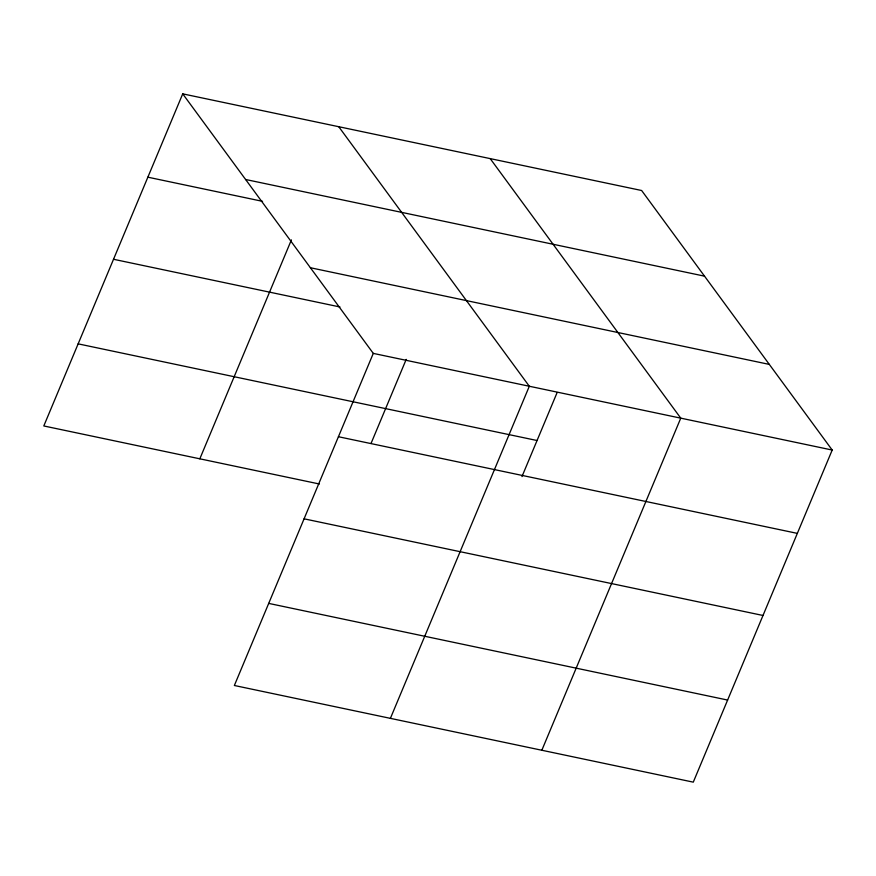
<?xml version="1.0" encoding="UTF-8"?>
<svg xmlns="http://www.w3.org/2000/svg" width="876" height="876" viewBox="0 0 876 876"><rect width="100%" height="100%" fill="white"/><g stroke="black" fill="none" stroke-linecap="round" stroke-linejoin="round"><path stroke-width="1.31" d="M182.723 93.852L373.285 353.389L234.363 685.492L693.277 782.148L832.2 450.045L641.637 190.508L182.723 93.852L43.8 425.955L319.39 484.001M199.827 458.816L291.401 239.893M371.041 443.442L406.212 359.379M390.4 718.353L529.312 386.261L338.749 126.713M521.965 476.588L557.125 392.547M541.839 750.25L680.762 418.148L490.199 158.611M245.608 179.492L704.523 276.159M147.858 177.182L262.548 201.338M310.4 267.738L769.314 364.405M113.519 259.274L339.965 306.972M373.285 353.389L832.2 450.045M78.139 343.852L537.054 440.519M338.432 436.73L797.346 533.385M304.082 518.822L762.996 615.478M268.702 603.4L727.617 700.055"/></g></svg>
